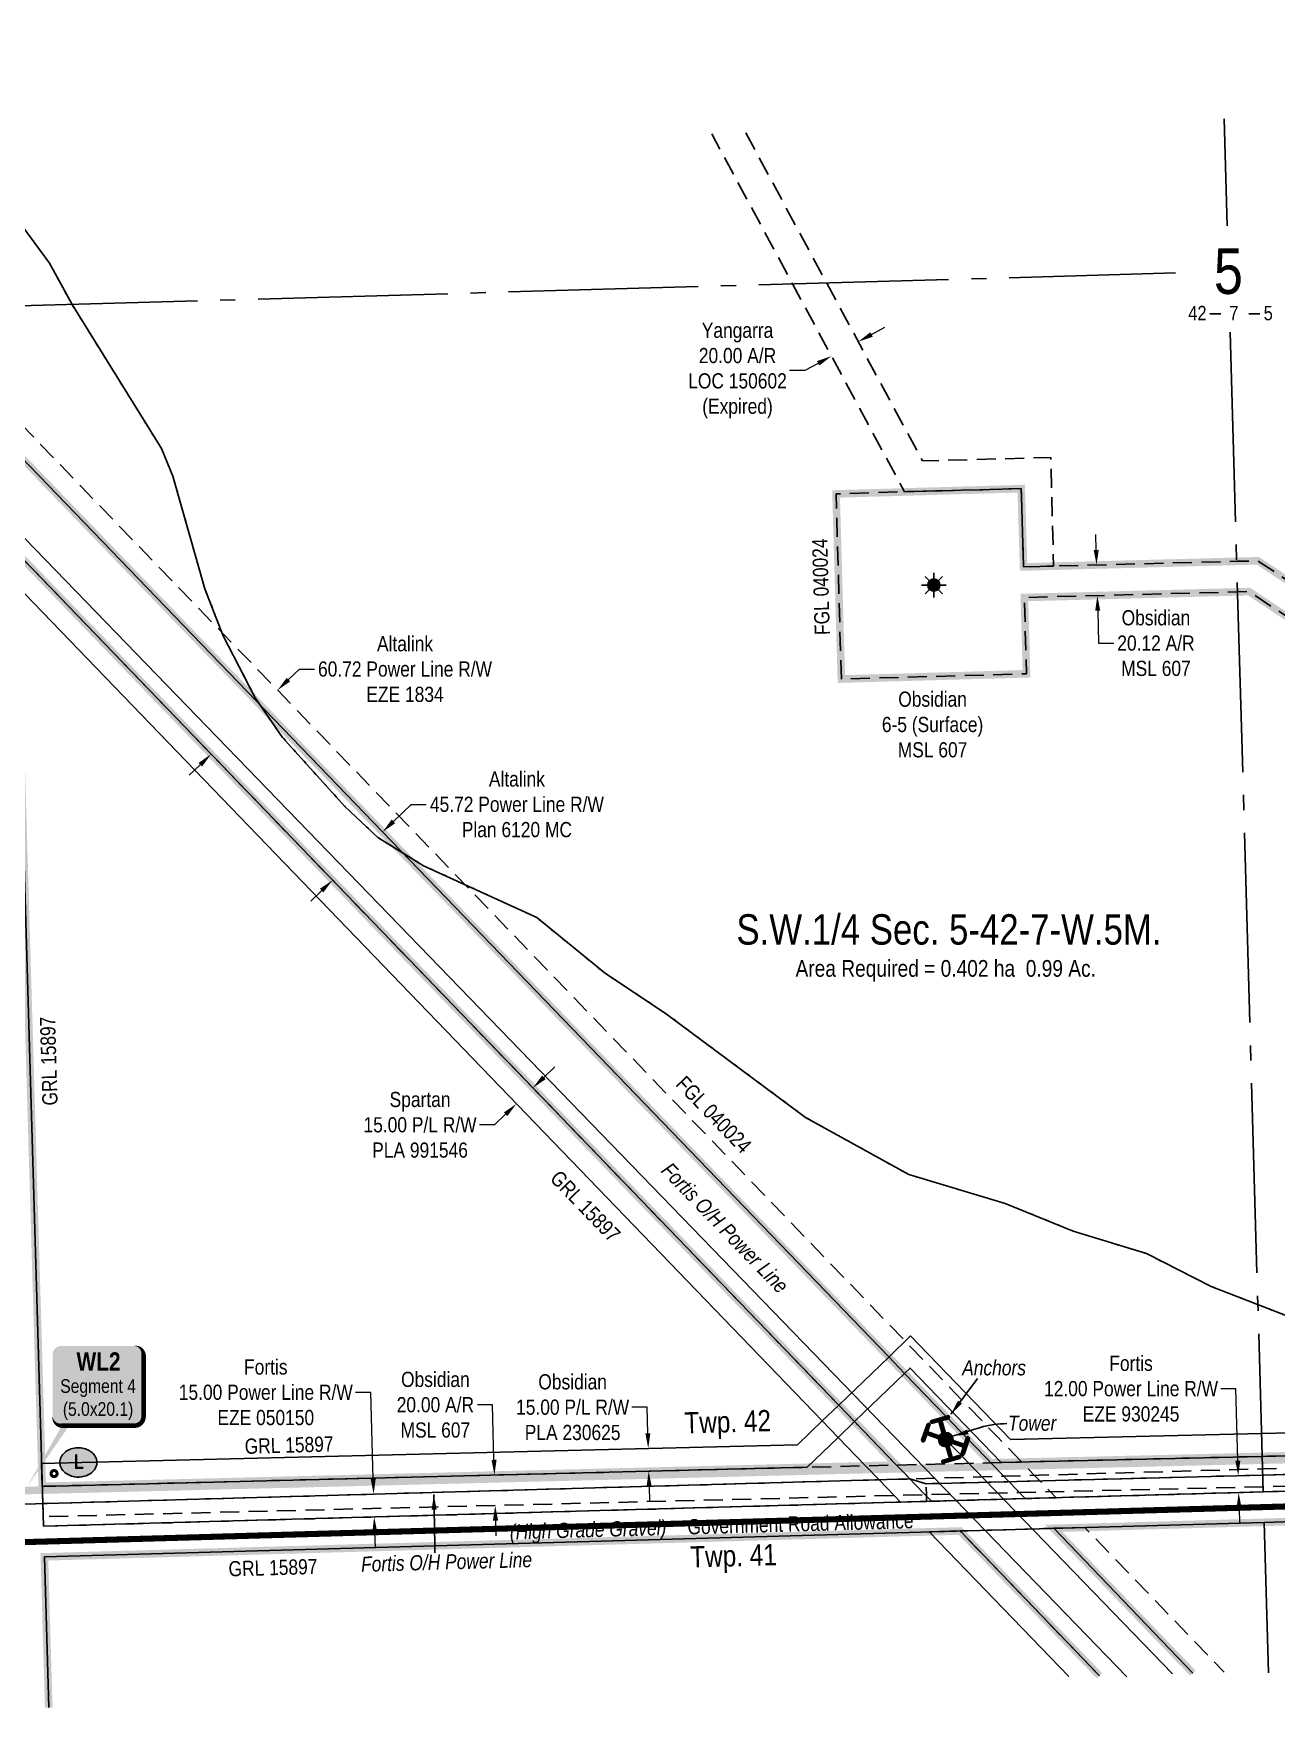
# Model space of a CAD drawing. Extents: x 632269 to 650517, y 5825252 to 5832959.
# Drawn here: x 636523 to 637342, y 5827496 to 5828601 of the extents above; entities that cross this region are included whole.
import ezdxf
from ezdxf.enums import TextEntityAlignment as Align

# ---------------------------------------------------------------- set-up
doc = ezdxf.new("R2010")
doc.units = 0
doc.header["$LTSCALE"] = 5
doc.header["$PDMODE"] = 35
doc.header["$PDSIZE"] = 10
for name, pattern in [('CENTERLINEX3', [5, 2.5, -1, 0.5, -1]), ('foc-ACCESSROAD', [3.75, 2.5, -1.25]), ('foc-FLOWLINE', [3.75, 2.5, -1.25]), ('foc-QUARTERLINE', [33, 25, -3, 2, -3]), ('foc-WHEELTRACKS', [2, 0.4, -1.6]), ('POWERLINE5', [7.8, 2.4, -0.6, 0.6, -0.6, 0.6, -0.6, 2.4])]:
    doc.linetypes.add(name, pattern=pattern)
doc.layers.get('Defpoints').update_dxf_attribs({"color": 9})
for name, color, linetype in [('10', 1, 'Continuous'), ('9', 3, 'Continuous'), ('AS-POWER', 104, 'foc-POWER'), ('AS-POWER-EXISTING', 72, 'POWERLINE5'), ('AS-POWER-EXISTING-ANC', 72, 'Continuous'), ('AS-POWER-T', 104, 'Continuous'), ('AS-ROADS', 254, 'Continuous'), ('C-AR', 13, 'foc-ACCESSROAD'), ('C-RW', 13, 'Continuous'), ('C-SYMBOL', 7, 'Continuous'), ('C-WS-S', 8, 'Continuous'), ('CG-NOTES', 7, 'Continuous'), ('D-TXT', 6, 'Continuous'), ('F-AR', 190, 'foc-ACCESSROAD'), ('F-EZE', 190, 'foc-FLOWLINE'), ('F-RW', 190, 'Continuous'), ('L-AREAREQUIRED', 7, 'Continuous'), ('L-ROAD-T', 7, 'Continuous'), ('L-SEC', 7, 'Continuous'), ('L-SECLBL', 7, 'Continuous'), ('L-SECQ', 8, 'foc-QUARTERLINE'), ('L-TITLEDB', 4, 'Continuous'), ('P-PROPOSED-WL1', 10, 'Continuous'), ('P-STATION', 7, 'Continuous'), ('T-WATER-P3', 160, 'foc-WHEELTRACKS')]:
    doc.layers.add(name, color=color, linetype=linetype)
doc.layers.add('AS-TRAPPER BOUNDARY', color=7, linetype='CENTERLINEX3', true_color=0xb85c00, transparency=0.6)
doc.layers.add('AS-TRAPPER-T', color=7, linetype='Continuous', true_color=0xc26100)
doc.layers.add('P-PROPOSED-WL4', color=7, linetype='Continuous', true_color=0x5b5bc8)
for name, color, linetype, lineweight in [('C-AR-T', 13, 'Continuous', 9), ('C-RW-T', 13, 'Continuous', 9), ('C-WS-T', 13, 'Continuous', 9), ('F-AR-T', 190, 'Continuous', 9), ('F-EZE-T', 190, 'Continuous', 9), ('F-RW-T', 190, 'Continuous', 9), ('T-TEXT', 48, 'Continuous', 18)]:
    doc.layers.add(name, color=color, linetype=linetype, lineweight=lineweight)
doc.styles.add('100L', font='ARIALN.TTF', dxfattribs={"height": 11})
doc.styles.add('175L', font='ARIALN.TTF', dxfattribs={"height": 20})
doc.styles.add('80', font='ARIALN.TTF', dxfattribs={"height": 10})
doc.styles.add('80CG', font='ARIALN.TTF', dxfattribs={"height": 10})
doc.styles.add('80L', font='ARIALN.TTF', dxfattribs={"height": 10})
doc.styles.add('80LS', font='ARIALNI.TTF', dxfattribs={"height": 10})
doc.styles.add('BOLD', font='ARIALNB.TTF')
doc.styles.add('foc-LtypeFont', font='ARIALN.TTF', dxfattribs={"height": 7.35})
doc.styles.add('SIMPLEX', font='ARIALN.TTF')
doc.linetypes.add('foc-POWER', pattern='A,6,-1,["P",foc-LtypeFont,S=0.2,R=0,X=-0.625,Y=-0.75],-1.24,4', length=12.24)
doc.linetypes.add('foc-POWER-NOLINE', pattern='A,0,-4,["P",foc-LtypeFont,S=0.2,R=0,X=-0.625,Y=-0.75],-8.24', length=12.24)
doc.linetypes.add('foc-TOPO-flowdirection-NOLINE', pattern='A,0,[">",foc-LtypeFont,S=0.3,R=0,X=0,Y=-0.945],-20,[">",foc-LtypeFont,S=0.3,R=0,X=0,Y=-0.945],0', length=20)
doc.dimstyles.new('Compass 5 000', dxfattribs={"dimscale": 5, "dimtxt": 9, "dimasz": 2, "dimexe": 0.2, "dimexo": 0.0625, "dimgap": 0.5, "dimtad": 0, "dimtih": 1, "dimtoh": 1, "dimzin": 0, "dimdsep": 46, "dimtxsty": '80CG', "dimcen": 0.1, "dimse1": 1, "dimse2": 1, "dimclrd": 256, "dimclrt": 256, "dimaunit": 1, "dimadec": 4, "dimazin": 0, "dimtfac": 0.06, "dimtofl": 0, "dimtmove": 0, "dimatfit": 1, "dimfxl": 0.2, "dimtolj": 1, "dimtzin": 0, "dimlwd": -1, "dimarcsym": 0})

# ---------------------------------------------------------------- blocks, each defined once
blk = doc.blocks.new('L-SECLBL')
at = {"layer": '9', "color": 7}
for p, q in [((-5.1, -27.8), (-12.3, -27.8)), ((20.7, -27.8), (13.5, -27.8))]:
    blk.add_line(p, q, dxfattribs=at)
at = {"layer": '10', "color": 2, "style": 'SIMPLEX'}
blk.add_attdef('SEC', text='', height=30, dxfattribs=at).set_placement((0, 0), align=Align.MIDDLE)
at = {"layer": '10', "color": 5, "style": '80L'}
blk.add_attdef('TWP', text='', height=9.5, dxfattribs=at).set_placement((-14.4, -27.4), align=Align.MIDDLE_RIGHT)
blk.add_attdef('RGE', text='', height=9.5, dxfattribs=at).set_placement((3.6, -27.4), align=Align.MIDDLE_CENTER)
blk.add_attdef('MER', text='', height=9.5, dxfattribs=at).set_placement((23.2, -27.4), align=Align.MIDDLE_LEFT)
blk = doc.blocks.new('*D407')
at = {"layer": 'Defpoints', "color": 0, "transparency": 16777216}
for p in [(636683.6, 5828168.3), (636708.4, 5828142.7), (636664.6, 5828100.5)]:
    blk.add_point(p, dxfattribs=at)
at = {"layer": 'F-EZE-T', "transparency": 16777216}
for p, q in [((636690.8, 5828175.3), (636698, 5828182.2)), ((636698, 5828182.2), (636708, 5828182.2)), ((636632.7, 5828119.2), (636625.5, 5828112.3))]:
    blk.add_line(p, q, dxfattribs=at)
for points in [[(636689.7, 5828176.5), (636692, 5828174.1), (636683.6, 5828168.3)], [(636631.6, 5828120.4), (636633.9, 5828118), (636639.9, 5828126.2)]]:
    blk.add_solid(points, dxfattribs=at)
at = {"layer": 'F-EZE-T', "transparency": 16777216, "insert": (636767.6, 5828182.2), "char_height": 10, "attachment_point": 5, "style": '80CG'}
blk.add_mtext('\\A1;Altalink\\P60.72 Power Line R/W\\PEZE 1834', dxfattribs=at)
blk = doc.blocks.new('*D433')
at = {"layer": 'Defpoints', "color": 0, "transparency": 16777216}
for p in [(636745.2, 5827638.7), (636746.9, 5827638.7), (636745.6, 5827623.7)]:
    blk.add_point(p, dxfattribs=at)
at = {"layer": 'F-EZE-T', "transparency": 16777216}
for p, q in [((636745, 5827705.8), (636735, 5827705.8)), ((636746.6, 5827648.7), (636745, 5827705.8)), ((636747.6, 5827613.7), (636747.9, 5827603.7))]:
    blk.add_line(p, q, dxfattribs=at)
for points in [[(636748.3, 5827648.8), (636745, 5827648.7), (636746.9, 5827638.7)], [(636749.3, 5827613.8), (636746, 5827613.7), (636747.3, 5827623.7)]]:
    blk.add_solid(points, dxfattribs=at)
at = {"layer": 'F-EZE-T', "transparency": 16777216, "insert": (636675.9, 5827705.8), "char_height": 10, "attachment_point": 5, "style": '80CG'}
blk.add_mtext('\\A1;Fortis\\P15.00 Power Line R/W\\PEZE 050150', dxfattribs=at)
blk = doc.blocks.new('*D468')
at = {"layer": 'Defpoints', "color": 0, "transparency": 16777216}
for p in [(637283.6, 5827650), (637316.4, 5827650.9), (637283.9, 5827638.9)]:
    blk.add_point(p, dxfattribs=at)
at = {"layer": 'F-EZE-T', "transparency": 16777216}
for p, q in [((637314.9, 5827708.2), (637304.9, 5827708.2)), ((637316.1, 5827660.9), (637314.9, 5827708.2)), ((637317, 5827629.7), (637317.2, 5827619.7))]:
    blk.add_line(p, q, dxfattribs=at)
for points in [[(637317.8, 5827660.9), (637314.5, 5827660.9), (637316.4, 5827650.9)], [(637318.6, 5827629.8), (637315.3, 5827629.7), (637316.7, 5827639.7)]]:
    blk.add_solid(points, dxfattribs=at)
at = {"layer": 'F-EZE-T', "transparency": 16777216, "insert": (637245.8, 5827708.2), "char_height": 10, "attachment_point": 5, "style": '80CG'}
blk.add_mtext('\\A1;Fortis\\P12.00 Power Line R/W\\PEZE 930245', dxfattribs=at)
blk = doc.blocks.new('*D484')
at = {"layer": 'Defpoints', "color": 0, "transparency": 16777216}
for p in [(637064.8, 5828400.3), (637047.2, 5828390.8), (637048.5, 5828388.4)]:
    blk.add_point(p, dxfattribs=at)
at = {"layer": 'F-AR-T', "transparency": 16777216}
for p, q in [((637074.9, 5828402.6), (637083.7, 5828407.4)), ((637030.9, 5828378.9), (637020.9, 5828378.9)), ((637039.7, 5828383.6), (637030.9, 5828378.9))]:
    blk.add_line(p, q, dxfattribs=at)
for points in [[(637074.1, 5828404.1), (637075.7, 5828401.1), (637066.1, 5828397.9)], [(637038.9, 5828385.1), (637040.5, 5828382.2), (637048.5, 5828388.4)]]:
    blk.add_solid(points, dxfattribs=at)
at = {"layer": 'F-AR-T', "transparency": 16777216, "insert": (636986.6, 5828378.9), "char_height": 10, "attachment_point": 5, "style": '80CG'}
blk.add_mtext('\\A1;Yangarra\\P20.00 A/R\\PLOC 150602\\P(Expired)', dxfattribs=at)
blk = doc.blocks.new('*D492')
at = {"layer": 'C-AR-T', "transparency": 16777216}
for p, q in [((636825.3, 5827697.6), (636815.3, 5827697.6)), ((636826.2, 5827661.3), (636825.3, 5827697.6)), ((636827.2, 5827621.3), (636827.5, 5827611.3))]:
    blk.add_line(p, q, dxfattribs=at)
for points in [[(636827.9, 5827661.4), (636824.6, 5827661.3), (636826.5, 5827651.3)], [(636828.9, 5827621.4), (636825.5, 5827621.3), (636827, 5827631.3)]]:
    blk.add_solid(points, dxfattribs=at)
at = {"layer": 'Defpoints', "color": 0, "transparency": 16777216}
for p in [(636816.9, 5827651.1), (636826.5, 5827651.3), (636817.4, 5827631.1)]:
    blk.add_point(p, dxfattribs=at)
at = {"layer": 'C-AR-T', "transparency": 16777216, "insert": (636787.6, 5827697.6), "char_height": 10, "attachment_point": 5, "style": '80CG'}
blk.add_mtext('\\A1;Obsidian\\P20.00 A/R\\PMSL 607', dxfattribs=at)
blk = doc.blocks.new('*D703')
at = {"layer": 'Defpoints', "color": 0, "transparency": 16777216}
for p in [(636855.5, 5827902.5), (636841, 5827895.9), (636844.7, 5827892.1)]:
    blk.add_point(p, dxfattribs=at)
at = {"layer": 'F-RW-T', "transparency": 16777216}
for p, q in [((636859, 5827913.3), (636866.2, 5827920.2)), ((636833.8, 5827889), (636826.6, 5827882)), ((636826.6, 5827882), (636816.6, 5827882))]:
    blk.add_line(p, q, dxfattribs=at)
for points in [[(636857.9, 5827914.5), (636860.2, 5827912.1), (636851.8, 5827906.3)], [(636832.7, 5827890.2), (636835, 5827887.8), (636841, 5827895.9)]]:
    blk.add_solid(points, dxfattribs=at)
at = {"layer": 'F-RW-T', "transparency": 16777216, "insert": (636777.5, 5827882), "char_height": 10, "attachment_point": 5, "style": '80CG'}
blk.add_mtext('\\A1;Spartan\\P15.00 P/L R/W\\PPLA 991546', dxfattribs=at)
blk = doc.blocks.new('GAS')
h = blk.add_hatch(color=255)
h.dxf.hatch_style = 1
edge = h.paths.add_edge_path()
edge.add_arc((0, 0), 0.9, 0, 360)
for p, q in [((-0.81, 0), (-1.62, 0)), ((-0.57, 0.57), (-1.14, 1.14)), ((0, 0.81), (0, 1.62)), ((0.57, 0.57), (1.14, 1.14)), ((1.62, 0), (0.81, 0)), ((-0.57, -0.57), (-1.14, -1.14)), ((0, -0.81), (0, -1.62)), ((1.14, -1.14), (0.57, -0.57))]:
    blk.add_line(p, q)
blk.add_circle((0, 0), 0.8)
blk = doc.blocks.new('label_road_hggr')
at = {"layer": 'L-ROAD-T', "style": '80L'}
blk.add_text('Government Road Allowance', height=10, dxfattribs=at).set_placement((0, 0), align=Align.MIDDLE_CENTER)
at = {"layer": 'T-TEXT', "style": '80LS'}
blk.add_text('(High Grade Gravel)', height=10, dxfattribs=at).set_placement((-140, 0), align=Align.MIDDLE_CENTER)
blk = doc.blocks.new('*D789')
at = {"layer": 'C-RW-T', "transparency": 16777216}
for p, q in [((636927.1, 5827696), (636917.1, 5827696)), ((636927.5, 5827678.9), (636927.1, 5827696)), ((636928.4, 5827643.9), (636928.6, 5827633.9))]:
    blk.add_line(p, q, dxfattribs=at)
for points in [[(636929.2, 5827678.9), (636925.9, 5827678.8), (636927.8, 5827668.9)], [(636930.1, 5827643.9), (636926.7, 5827643.8), (636928.1, 5827653.8)]]:
    blk.add_solid(points, dxfattribs=at)
at = {"layer": 'Defpoints', "color": 0, "transparency": 16777216}
for p in [(636927.8, 5827668.9), (636959.8, 5827669.7), (636960.2, 5827654.6)]:
    blk.add_point(p, dxfattribs=at)
at = {"layer": 'C-RW-T', "transparency": 16777216, "insert": (636878, 5827696), "char_height": 10, "attachment_point": 5, "style": '80CG'}
blk.add_mtext('\\A1;Obsidian\\P15.00 P/L R/W\\PPLA 230625', dxfattribs=at)
blk = doc.blocks.new('*D790')
at = {"layer": 'Defpoints', "color": 0, "transparency": 16777216}
for p in [(636752.1, 5828075.6), (636752.8, 5828074.9), (636719.2, 5828043.9)]:
    blk.add_point(p, dxfattribs=at)
at = {"layer": 'F-EZE-T', "transparency": 16777216}
for p, q in [((636760, 5828081.9), (636771.6, 5828093.1)), ((636771.6, 5828093.1), (636781.6, 5828093.1)), ((636712.7, 5828036.3), (636705.5, 5828029.3))]:
    blk.add_line(p, q, dxfattribs=at)
for points in [[(636758.8, 5828083.1), (636761.1, 5828080.7), (636752.8, 5828074.9)], [(636711.5, 5828037.5), (636713.8, 5828035.1), (636719.9, 5828043.2)]]:
    blk.add_solid(points, dxfattribs=at)
at = {"layer": 'F-EZE-T', "transparency": 16777216, "insert": (636841.3, 5828093.1), "char_height": 10, "attachment_point": 5, "style": '80CG'}
blk.add_mtext('\\A1;Altalink\\P45.72 Power Line R/W\\PPlan 6120 MC', dxfattribs=at)
blk = doc.blocks.new('*D791')
at = {"layer": 'C-AR-T', "transparency": 16777216}
for p, q in [((637222.8, 5828260.8), (637222.6, 5828270.8)), ((637223.9, 5828220.6), (637224.4, 5828199.3)), ((637224.4, 5828199.3), (637234.4, 5828199.3))]:
    blk.add_line(p, q, dxfattribs=at)
for points in [[(637224.5, 5828260.8), (637221.2, 5828260.7), (637223.1, 5828250.8)], [(637225.5, 5828220.7), (637222.2, 5828220.6), (637223.6, 5828230.6)]]:
    blk.add_solid(points, dxfattribs=at)
at = {"layer": 'Defpoints', "color": 0, "transparency": 16777216}
for p in [(637249.9, 5828251.5), (637223.6, 5828230.6), (637250.4, 5828231.4)]:
    blk.add_point(p, dxfattribs=at)
at = {"layer": 'C-AR-T', "transparency": 16777216, "insert": (637262.2, 5828199.3), "char_height": 10, "attachment_point": 5, "style": '80CG'}
blk.add_mtext('\\A1;Obsidian\\P20.12 A/R\\PMSL 607', dxfattribs=at)
blk = doc.blocks.new('*U409')
h = blk.add_hatch(color=255)
h.dxf.hatch_style = 1
edge = h.paths.add_edge_path()
edge.add_arc((1.06, 0.3), 0.2, -73.9283, 106.0717, ccw=False)
edge.add_line((1.11, 0.11), (-0.14, -0.25))
edge.add_line((-0.14, -0.25), (-1, -0.5))
edge.add_arc((-1.06, -0.3), 0.2, 106.0717, 286.0717, ccw=False)
edge.add_line((-1.11, -0.11), (1, 0.5))
h = blk.add_hatch(color=255)
h.dxf.hatch_style = 1
edge = h.paths.add_edge_path()
edge.add_arc((0.76, -2.65), 0.2, -163.9283, 16.0717, ccw=False)
edge.add_line((0.57, -2.7), (-0.14, -0.25))
edge.add_line((-0.14, -0.25), (0.25, -0.14))
edge.add_line((0.25, -0.14), (0.96, -2.59))
at = {"color": 255}
blk.add_lwpolyline([(1, 0.5, -1), (1.11, 0.11), (-0.14, -0.25), (-1, -0.5, -1), (-1.11, -0.11)], format="xyb", close=True, dxfattribs=at)
at = {"color": 72, "const_width": 0.1, "flags": 128}
for points in [[(1.06, 0.3), (-1.06, -0.3)], [(0.76, -2.65), (0, 0)]]:
    blk.add_lwpolyline(points, dxfattribs=at)
at = {"color": 255, "flags": 128}
blk.add_lwpolyline([(0.96, -2.59, -1), (0.57, -2.7), (-0.14, -0.25), (0.25, -0.14)], format="xyb", close=True, dxfattribs=at)
blk = doc.blocks.new('*U410')
h = blk.add_hatch(color=255)
h.dxf.hatch_style = 1
edge = h.paths.add_edge_path()
edge.add_arc((-2.57, 0.85), 0.2, 71.7055, 251.7055, ccw=False)
edge.add_line((-2.51, 1.04), (-0.13, 0.25))
edge.add_line((-0.13, 0.25), (-0.25, -0.13))
edge.add_line((-0.25, -0.13), (-2.64, 0.66))
h = blk.add_hatch(color=255)
h.dxf.hatch_style = 1
edge = h.paths.add_edge_path()
edge.add_arc((-0.35, -1.04), 0.2, 161.7055, 341.7055, ccw=False)
edge.add_line((-0.54, -0.98), (-0.13, 0.25))
edge.add_line((-0.13, 0.25), (0.16, 1.11))
edge.add_arc((0.35, 1.04), 0.2, -18.2945, 161.7055, ccw=False)
edge.add_line((0.54, 0.98), (-0.16, -1.11))
at = {"color": 255, "flags": 128}
blk.add_lwpolyline([(-2.64, 0.66, -1), (-2.51, 1.04), (-0.13, 0.25), (-0.25, -0.13)], format="xyb", close=True, dxfattribs=at)
at = {"color": 72, "const_width": 0.1, "flags": 128}
for points in [[(-2.57, 0.85), (0, 0)], [(-0.35, -1.04), (0.35, 1.04)]]:
    blk.add_lwpolyline(points, dxfattribs=at)
at = {"color": 255}
blk.add_lwpolyline([(-0.16, -1.11, -1), (-0.54, -0.98), (-0.13, 0.25), (0.16, 1.11, -1), (0.54, 0.98)], format="xyb", close=True, dxfattribs=at)
blk = doc.blocks.new('*U411')
h = blk.add_hatch(color=255)
h.dxf.hatch_style = 1
edge = h.paths.add_edge_path()
edge.add_arc((-0.72, 2.6), 0.2, 15.5391, 195.5391, ccw=False)
edge.add_line((-0.53, 2.66), (0.14, 0.25))
edge.add_line((0.14, 0.25), (-0.25, 0.14))
edge.add_line((-0.25, 0.14), (-0.92, 2.55))
h = blk.add_hatch(color=255)
h.dxf.hatch_style = 1
edge = h.paths.add_edge_path()
edge.add_arc((-1.06, -0.29), 0.2, 105.5391, 285.5391, ccw=False)
edge.add_line((-1.11, -0.1), (0.14, 0.25))
edge.add_line((0.14, 0.25), (1.01, 0.49))
edge.add_arc((1.06, 0.29), 0.2, -74.4609, 105.5391, ccw=False)
edge.add_line((1.11, 0.1), (-1.01, -0.49))
at = {"color": 255, "flags": 128}
blk.add_lwpolyline([(-0.92, 2.55, -1), (-0.53, 2.66), (0.14, 0.25), (-0.25, 0.14)], format="xyb", close=True, dxfattribs=at)
at = {"color": 72, "const_width": 0.1, "flags": 128}
for points in [[(-0.72, 2.6), (0, 0)], [(-1.06, -0.29), (1.06, 0.29)]]:
    blk.add_lwpolyline(points, dxfattribs=at)
at = {"color": 255}
blk.add_lwpolyline([(-1.01, -0.49, -1), (-1.11, -0.1), (0.14, 0.25), (1.01, 0.49, -1), (1.11, 0.1)], format="xyb", close=True, dxfattribs=at)
blk = doc.blocks.new('*U412')
h = blk.add_hatch(color=255)
h.dxf.hatch_style = 1
edge = h.paths.add_edge_path()
edge.add_arc((0.36, 1.04), 0.2, -19.167, 160.833, ccw=False)
edge.add_line((0.55, 0.97), (0.12, -0.25))
edge.add_line((0.12, -0.25), (-0.17, -1.1))
edge.add_arc((-0.36, -1.04), 0.2, 160.833, 340.833, ccw=False)
edge.add_line((-0.55, -0.97), (0.17, 1.1))
h = blk.add_hatch(color=255)
h.dxf.hatch_style = 1
edge = h.paths.add_edge_path()
edge.add_arc((2.63, -0.92), 0.2, -109.167, 70.833, ccw=False)
edge.add_line((2.57, -1.1), (0.12, -0.25))
edge.add_line((0.12, -0.25), (0.25, 0.12))
edge.add_line((0.25, 0.12), (2.7, -0.73))
at = {"color": 255}
blk.add_lwpolyline([(0.17, 1.1, -1), (0.55, 0.97), (0.12, -0.25), (-0.17, -1.1, -1), (-0.55, -0.97)], format="xyb", close=True, dxfattribs=at)
at = {"color": 72, "const_width": 0.1, "flags": 128}
for points in [[(0.36, 1.04), (-0.36, -1.04)], [(2.63, -0.92), (0, 0)]]:
    blk.add_lwpolyline(points, dxfattribs=at)
at = {"color": 255, "flags": 128}
blk.add_lwpolyline([(2.7, -0.73, -1), (2.57, -1.1), (0.12, -0.25), (0.25, 0.12)], format="xyb", close=True, dxfattribs=at)
blk = doc.blocks.new('POWERPOLE')
h = blk.add_hatch(color=255)
edge = h.paths.add_edge_path()
edge.add_arc((0, 0), 0.96, 0, 360)
at = {"linetype": 'Continuous'}
for p, q in [((0.68, -0.68), (-0.68, 0.68)), ((-0.68, -0.68), (0.68, 0.68))]:
    blk.add_line(p, q, dxfattribs=at)
blk.add_circle((0, 0), 0.96, dxfattribs=at)
blk = doc.blocks.new('*U851')
h = blk.add_hatch(color=254)
edge = h.paths.add_edge_path()
edge.add_line((-24, -34.1), (24, -34.1))
edge.add_arc((24, -28.1), 6, 270, 360)
edge.add_line((30, -28.1), (30, 12.5))
edge.add_arc((24, 12.5), 6, 0, 90)
edge.add_line((24, 18.5), (-24, 18.5))
edge.add_arc((-24, 12.5), 6, 90, 180)
edge.add_line((-30, 12.5), (-30, -28.1))
edge.add_arc((-24, -28.1), 6, 180, 270)
at = {"layer": 'P-PROPOSED-WL4', "flags": 128}
blk.add_lwpolyline([(-24, -34.1, 3, 3, 0), (24, -34.1, 3, 3, 0.414214), (30, -28.1, 3, 3, 0), (30, 12.5, 3, 0, 0.414214), (24, 18.5, 0, 0, 0), (-24, 18.5, 0, 0, 0.414214), (-30, 12.5, 0, 0, 0), (-30, -28.1, 0, 3, 0.414214)], format="xyseb", close=True, dxfattribs=at)
blk.add_lwpolyline([(-46.8, -74.3, 0, 7.5, 0), (0, 0, 0, 0, 0)], format="xyseb", dxfattribs=at)
at = {"layer": 'P-PROPOSED-WL4'}
for tag, p, height, style in [('TEMP_AREA_W1_001', (-9.2, 2.2), 12, 'BOLD'), ('ENTER_TEXT_001', (-30.7, -12.9), 9, '80')]:
    blk.add_attdef(tag, p, '', height=height, dxfattribs=dict(at, style=style))
blk = doc.blocks.new('AA')
at = {"const_width": 4}
blk.add_lwpolyline([(-1, 0, 1), (1, 0, 1)], format="xyb", close=True, dxfattribs=at)
blk.add_circle((0, 0), 2)
blk = doc.blocks.new('Route_Letters')
h = blk.add_hatch(color=255)
h.dxf.hatch_style = 1
edge = h.paths.add_edge_path()
edge.add_ellipse((-0.1, 0.5), major_axis=(-12, 0), ratio=0.789318, start_angle=0, end_angle=360)
at = {"color": 5}
blk.add_open_spline([(-12.3, 0.5), (-12.3, -0.3), (-12.2, -1), (-11.7, -2.8), (-11.1, -3.9), (-9.6, -5.8), (-8.5, -6.7), (-6.2, -8), (-4.9, -8.5), (-2.1, -9.2), (-0.7, -9.3), (2.2, -9.1), (3.6, -8.8), (6.3, -7.9), (7.5, -7.2), (9.5, -5.6), (10.4, -4.6), (11.6, -2.5), (12, -1.4), (12.2, 0.9), (12, 2.1), (11.2, 4.3), (10.5, 5.4), (8.8, 7.2), (7.7, 8), (5.3, 9.2), (3.9, 9.7), (1.1, 10.2), (-0.4, 10.2), (-3.2, 9.9), (-4.6, 9.6), (-7.2, 8.5), (-8.3, 7.7), (-10.2, 6), (-11, 5), (-12, 2.9), (-12.3, 1.7), (-12.3, 0.5), (-12.3, 0.5), (-12.3, 0.5)], degree=3, knots=[0, 0, 0, 0, 0.219529, 0.219529, 0.575727, 0.575727, 0.931924, 0.931924, 1.288121, 1.288121, 1.644318, 1.644318, 2.000515, 2.000515, 2.356712, 2.356712, 2.712909, 2.712909, 3.069107, 3.069107, 3.425304, 3.425304, 3.781501, 3.781501, 4.137698, 4.137698, 4.493895, 4.493895, 4.850092, 4.850092, 5.20629, 5.20629, 5.562487, 5.562487, 5.918684, 5.918684, 6.274881, 6.274881, 6.283185, 6.283185, 6.283185, 6.283185], dxfattribs=at)
at = {"color": 14, "style": 'BOLD'}
blk.add_attdef('A', text='', height=9.5, dxfattribs=at).set_placement((0.2, 1), align=Align.MIDDLE)

msp = doc.modelspace()

# ---------------------------------------------------------------- hatches: boundary and pattern name
at = {"layer": 'P-PROPOSED-WL1', "linetype": 'Continuous'}
h = msp.add_hatch(color=256, dxfattribs=at)
h.dxf.hatch_style = 1
h.paths.add_polyline_path([(638135.281, 5827682.756), (638135.415, 5827677.759), (638005.768, 5827674.6), (637985.784, 5827674.098), (637970.767, 5827673.714), (637953.97, 5827673.365), (637934.072, 5827672.883), (637929.048, 5827672.587), (637918.746, 5827672.519), (637332.301, 5827658.625), (637173.985, 5827654.873), (637160.283, 5827654.548), (637091.442, 5827652.918), (637071.088, 5827652.41), (637032.516, 5827651.448), (636528.844, 5827638.898), (636528.697, 5827643.895), (637032.391, 5827656.445), (637070.963, 5827657.407), (637091.32, 5827657.915), (637160.165, 5827659.545), (637173.866, 5827659.87), (637332.183, 5827663.622), (637918.671, 5827677.517), (637928.884, 5827677.584), (637933.864, 5827677.878), (637953.858, 5827678.362), (637970.651, 5827678.711), (637985.656, 5827679.095), (638005.642, 5827679.596)])
at = {"layer": 'P-PROPOSED-WL4', "linetype": 'Continuous'}
h = msp.add_hatch(color=256, dxfattribs=at)
h.dxf.hatch_style = 1
h.paths.add_polyline_path([(636528.844, 5827638.898), (636508.733, 5827638.397), (636508.586, 5827643.393), (636528.697, 5827643.895)])

# ---------------------------------------------------------------- linework, layer by layer
at = {"layer": 'AS-POWER', "flags": 128}
for points in [[(634013.408, 5830863.795), (634105.161, 5830768.313), (634169.13, 5830702.121), (634238.94, 5830629.491), (634444.512, 5830409.763), (634546.541, 5830304.103), (637242.954, 5827518.348)], [(637123.77, 5827674.67), (637273.018, 5827520.477)]]:
    msp.add_lwpolyline(points, dxfattribs=at)
at = {"layer": 'AS-POWER', "linetype": 'foc-POWER-NOLINE', "flags": 128}
msp.add_lwpolyline([(635535.923, 5827630.402), (635704.982, 5827635.038), (635966.168, 5827642.209), (635976.113, 5827616.465), (636508.922, 5827631.959), (637100.122, 5827648.786), (637110.778, 5827645.569), (637332.533, 5827651.321), (637958.072, 5827667.549)], dxfattribs=at)
at = {"layer": 'AS-ROADS', "const_width": 3.999, "flags": 128}
msp.add_lwpolyline([(635537.381, 5827579.634), (636509.669, 5827606.936), (637333.137, 5827630.215), (638136.052, 5827653.164), (638957.527, 5827676.373), (639759.254, 5827699.855), (640582.479, 5827723.611), (641385.056, 5827747.216), (642207.846, 5827771.77), (643107.445, 5827797.547)], dxfattribs=at)
at = {"layer": 'AS-TRAPPER BOUNDARY', "const_width": 4.998, "flags": 128}
for points in [[(638111.49, 5828568.012), (638114.361, 5828467.022), (638115.808, 5828412.76), (638111.855, 5828412.654), (638110.743, 5828453.673), (637988.689, 5828450.365), (637991.995, 5828328.31), (638114.051, 5828331.617), (638112.397, 5828392.645), (638116.342, 5828392.752), (638135.282, 5827682.756), (637953.858, 5827678.362), (637949.105, 5827844.42), (637329.286, 5828253.573), (637175.021, 5828249.5), (637173.468, 5828301.079), (637051.521, 5828297.611), (637054.989, 5828175.663), (637176.937, 5828179.131), (637175.552, 5828229.374), (637323.483, 5828233.28), (637674.253, 5828001.714), (637929.279, 5827833.384), (637933.864, 5827677.878), (637153.362, 5827659.384), (636508.607, 5828328.223), (636505.882, 5828421.294), (636482.275, 5829225.521), (636562.128, 5829227.701)], [(637286.557, 5827520.857), (637194.841, 5827616.245), (638136.423, 5827643.113), (638139.487, 5827543.895)], [(637225.011, 5827519.128), (637133.221, 5827614.49), (636530.06, 5827597.452), (636532.928, 5827498.115)]]:
    msp.add_lwpolyline(points, dxfattribs=at)
at = {"layer": 'C-AR', "flags": 128}
msp.add_lwpolyline([(637173.468, 5828301.079), (637175.021, 5828249.5), (637194.806, 5828250.064), (637315.391, 5828253.21), (637329.286, 5828253.573), (637642.009, 5828047.139), (637685.336, 5828018.538), (637693.678, 5828013.031), (637733.891, 5827986.487), (637949.105, 5827844.42), (637951.381, 5827764.89), (637951.667, 5827754.883), (637953.858, 5827678.362), (637970.651, 5827678.711), (637985.656, 5827679.095), (638005.642, 5827679.596), (638135.282, 5827682.756), (638135.402, 5827678.254), (638135.802, 5827663.221), (638006.531, 5827659.526), (637986.522, 5827659.505), (637971.517, 5827659.075), (637958.303, 5827658.698), (637954.426, 5827658.371), (637939.471, 5827658.158), (637934.434, 5827657.814), (637929.478, 5827657.873), (637919.242, 5827657.579), (637332.752, 5827643.638), (637172.232, 5827639.836), (637110.981, 5827638.386), (637110.167, 5827638.364), (637089.809, 5827637.858), (636529.278, 5827623.889), (636529.024, 5827632.532), (636528.691, 5827643.894), (637070.963, 5827657.407), (637091.321, 5827657.915), (637153.388, 5827659.385), (637332.183, 5827663.622), (637918.671, 5827677.517), (637928.884, 5827677.584), (637933.864, 5827677.878), (637931.611, 5827754.308), (637931.316, 5827764.311), (637929.279, 5827833.384), (637674.253, 5828001.714), (637323.483, 5828233.28), (637315.964, 5828233.082), (637175.552, 5828229.374), (637176.937, 5828179.131), (637054.989, 5828175.663), (637051.521, 5828297.611), (637096.6, 5828299.064), (637173.468, 5828301.079)], close=True, dxfattribs=at)
at = {"layer": 'C-RW'}
msp.add_lwpolyline([(637903.666, 5827677.161), (637332.183, 5827663.622), (637160.165, 5827659.545), (637100.224, 5827721.793), (637096.589, 5827718.291), (637063.677, 5827686.585), (637052.867, 5827676.172), (637032.391, 5827656.445), (636528.691, 5827643.894), (636528.251, 5827658.898), (637026.203, 5827671.307), (637042.459, 5827686.967), (637053.269, 5827697.38), (637086.181, 5827729.086), (637100.622, 5827742.998), (637100.622, 5827742.998), (637166.383, 5827674.708), (637331.756, 5827678.626), (637903.237, 5827692.166)], dxfattribs=at)
at = {"layer": 'F-AR', "flags": 128}
msp.add_lwpolyline([(636991.98, 5828535.464), (637045.228, 5828436.6), (637108.37, 5828319.373), (637192.931, 5828321.589), (637194.806, 5828250.064), (637175.021, 5828249.5), (637173.468, 5828301.079), (637096.6, 5828299.064), (637022.861, 5828435.964), (636969.621, 5828534.813)], dxfattribs=at)
at = {"layer": 'F-EZE', "flags": 128}
for points in [[(637176.095, 5827635.823), (637114.293, 5827634.074), (637111.008, 5827637.491), (637110.167, 5827638.365), (637103.436, 5827645.349), (637100.122, 5827648.786), (637095.515, 5827653.564), (637091.321, 5827657.914), (637063.677, 5827686.585), (637053.269, 5827697.38), (636510.6, 5828260.301), (636508.607, 5828328.222), (636507.95, 5828350.61), (636554.343, 5828302.469), (637097.024, 5827739.532), (637158.035, 5827676.256), (637173.866, 5827659.87), (637176.988, 5827656.638), (637182.293, 5827651.127), (637185.789, 5827647.494), (637192.694, 5827640.32), (637196.459, 5827636.4), (637176.095, 5827635.823)], [(638135.402, 5827678.254), (638135.802, 5827663.221), (638006.531, 5827659.526), (637986.547, 5827658.939), (637971.542, 5827658.509), (637958.319, 5827658.131), (637953.68, 5827657.998), (637939.487, 5827657.591), (637934.436, 5827657.74), (637929.495, 5827657.306), (637919.258, 5827657.012), (637332.848, 5827640.265), (637176.095, 5827635.824), (637114.293, 5827634.074), (637111.106, 5827633.983), (637098.601, 5827633.629), (637093.999, 5827633.499), (636529.464, 5827617.554), (636529.278, 5827623.889), (636529.024, 5827632.532), (637079.83, 5827648.209), (637100.122, 5827648.786), (637161.907, 5827650.547), (637332.033, 5827655.387), (637332.417, 5827655.399), (637918.826, 5827672.088), (637929.033, 5827672.38), (637939.055, 5827672.665), (637970.874, 5827673.571), (637985.88, 5827673.998), (638005.864, 5827674.567), (638135.402, 5827678.254)], [(637114.293, 5827634.074), (637111.106, 5827633.983), (637111.007, 5827637.49), (637110.981, 5827638.386), (637110.778, 5827645.569), (637165.368, 5827646.962), (637332.533, 5827651.321), (637903.981, 5827666.143), (637918.986, 5827666.533), (637929.204, 5827666.799), (637939.216, 5827667.059), (637958.072, 5827667.549), (637958.303, 5827658.698), (637958.319, 5827658.131), (637953.68, 5827657.998), (637939.487, 5827657.591), (637929.495, 5827657.306), (637919.258, 5827657.012), (637904.255, 5827656.583), (637332.848, 5827640.265), (637176.095, 5827635.823), (637114.293, 5827634.074)]]:
    msp.add_lwpolyline(points, close=True, dxfattribs=at)
msp.add_lwpolyline([(637225.011, 5827519.128), (637133.221, 5827614.49), (637194.981, 5827616.239), (637215.313, 5827616.815), (637307.121, 5827521.435)], dxfattribs=at)
at = {"layer": 'F-RW'}
msp.add_lwpolyline([(637098.601, 5827633.629), (637093.999, 5827633.499), (637089.809, 5827637.858), (637079.829, 5827648.208), (637070.961, 5827657.406), (637052.867, 5827676.171), (637042.459, 5827686.967), (636511.255, 5828237.995), (636510.601, 5828260.301), (637053.269, 5827697.38), (637063.677, 5827686.585), (637091.321, 5827657.914), (637095.516, 5827653.565), (637100.122, 5827648.786), (637103.436, 5827645.349), (637110.167, 5827638.365), (637111.007, 5827637.49), (637114.293, 5827634.074), (637111.106, 5827633.983), (637098.601, 5827633.629)], close=True, dxfattribs=at)
msp.add_lwpolyline([(637204.726, 5827518.558), (637112.941, 5827613.916), (637133.221, 5827614.49), (637225.011, 5827519.128)], dxfattribs=at)
at = {"layer": 'L-SEC'}
for p, q in [((636505.882, 5828421.294), (636529.47, 5827617.56)), ((637332.846, 5827640.271), (638135.765, 5827663.22)), ((636529.47, 5827617.56), (637332.852, 5827640.271)), ((637333.421, 5827620.162), (638136.339, 5827643.111)), ((636530.06, 5827597.452), (637333.421, 5827620.162)), ((636530.06, 5827597.464), (636532.928, 5827498.115))]:
    msp.add_line(p, q, dxfattribs=at)
at = {"layer": 'L-SECQ'}
for p, q in [((637307.09, 5828544.625), (637309.097, 5828474.123)), ((636505.876, 5828421.275), (637275.193, 5828443.155)), ((637311.09, 5828404.175), (637332.846, 5827640.271)), ((637333.421, 5827620.162), (637336.389, 5827521.011))]:
    msp.add_line(p, q, dxfattribs=at)
at = {"layer": 'L-TITLEDB', "flags": 128}
msp.add_lwpolyline([(637286.557, 5827520.857), (637194.841, 5827616.245)], dxfattribs=at)
at = {"layer": 'T-WATER-P3', "flags": 128}
msp.add_lwpolyline([(637769.67, 5827533.357), (637764.468, 5827537.843), (637727.902, 5827564.082), (637662.334, 5827602.077), (637619.511, 5827621.371), (637539.775, 5827652.327), (637520.306, 5827668.351), (637513.631, 5827670.034), (637489.773, 5827689.117), (637462.789, 5827703.689), (637418.659, 5827723.038), (637413.942, 5827725.526), (637376.743, 5827745.149), (637298.577, 5827775.585), (637255.879, 5827797.168), (637207.708, 5827812.066), (637162.926, 5827830.24), (637099.377, 5827849.213), (637031.454, 5827886.938), (636938.984, 5827955.641), (636899.608, 5827981.615), (636854.313, 5828018.551), (636779.863, 5828052.726), (636749.663, 5828071.338), (636728.023, 5828091.737), (636686.955, 5828137.189), (636668.895, 5828163.288), (636647.651, 5828204.675), (636635.79, 5828235.173), (636614.712, 5828309.322), (636607.203, 5828327.541), (636548.268, 5828422.298), (636533.408, 5828449.715), (636498.086, 5828497.472), (636478.441, 5828529.123), (636468.397, 5828542.431), (636456.988, 5828552.861), (636418.267, 5828578.638), (636379.99, 5828608.537), (636348.174, 5828642.57), (636295.61, 5828696.474), (636274.03, 5828715.831), (636256.365, 5828739.144), (636249.735, 5828753.363), (636232.19, 5828775.97), (636195.103, 5828862.01), (636187.885, 5828875.288), (636179.379, 5828886.795), (636140.18, 5828908.28), (636117.471, 5828926.103), (636092.533, 5828941.45), (636075.715, 5828957.878), (636034.925, 5829021.783), (636004.349, 5829053.531), (635982.522, 5829071.533), (635958.759, 5829087.708), (635939.982, 5829109.367), (635893.801, 5829226.687), (635856.094, 5829307.607)], dxfattribs=at)
at = {"layer": 'T-WATER-P3', "linetype": 'foc-TOPO-flowdirection-NOLINE', "flags": 128}
msp.add_lwpolyline([(637769.67, 5827533.357), (637764.468, 5827537.843), (637727.902, 5827564.082), (637662.334, 5827602.077), (637619.511, 5827621.371), (637539.775, 5827652.327), (637520.306, 5827668.351), (637513.631, 5827670.034), (637489.773, 5827689.117), (637462.789, 5827703.689), (637418.659, 5827723.038), (637413.942, 5827725.526), (637376.743, 5827745.149), (637298.577, 5827775.585), (637255.879, 5827797.168), (637207.708, 5827812.066), (637162.926, 5827830.24), (637099.377, 5827849.213), (637031.454, 5827886.938), (636938.984, 5827955.641), (636899.608, 5827981.615), (636854.313, 5828018.551), (636779.863, 5828052.726), (636749.663, 5828071.338), (636728.023, 5828091.737), (636686.955, 5828137.189), (636668.895, 5828163.288), (636647.651, 5828204.675), (636635.79, 5828235.173), (636614.712, 5828309.322), (636607.203, 5828327.541), (636548.268, 5828422.298), (636533.408, 5828449.715), (636498.086, 5828497.472), (636478.441, 5828529.123), (636468.397, 5828542.431), (636456.988, 5828552.861), (636418.267, 5828578.638), (636379.99, 5828608.537), (636348.174, 5828642.57), (636295.61, 5828696.474), (636274.03, 5828715.831), (636256.365, 5828739.144), (636249.735, 5828753.363), (636232.19, 5828775.97), (636195.103, 5828862.01), (636187.885, 5828875.288), (636179.379, 5828886.795), (636140.18, 5828908.28), (636117.471, 5828926.103), (636092.533, 5828941.45), (636075.715, 5828957.878), (636034.925, 5829021.783), (636004.349, 5829053.531), (635982.522, 5829071.533), (635958.759, 5829087.708), (635939.982, 5829109.367), (635893.801, 5829226.687), (635856.094, 5829307.607)], dxfattribs=at)

# ---------------------------------------------------------------- block references
at = {"layer": 'AS-POWER-EXISTING', "xscale": 4.998375, "yscale": 4.998375, "zscale": 4.998375}
msp.add_blockref('POWERPOLE', (637123.77, 5827674.67), dxfattribs=at)
at = {"layer": 'AS-POWER-EXISTING-ANC', "linetype": 'Continuous', "xscale": 4.998362549999962, "yscale": 4.998362549999962, "zscale": 4.998362549999962}
for name, p in [('*U409', (637119.957, 5827687.905)), ('*U412', (637110.608, 5827679.245)), ('*U410', (637136.628, 5827670.419)), ('*U411', (637127.387, 5827661.662))]:
    msp.add_blockref(name, p, dxfattribs=at)
at = {"layer": 'C-WS-S', "xscale": 4.998345000000032, "yscale": 4.998345000000032, "zscale": 4.998345000000032, "rotation": 0.08236396073204832}
msp.add_blockref('GAS', (637115.868, 5828237.577), dxfattribs=at)
at = {"layer": 'CG-NOTES'}
ref = msp.add_blockref('*U851', (636565.415, 5827717.939), dxfattribs=dict(at, xscale=0.9993741078217456, yscale=0.9993741078217456, zscale=0.9993741078217456))
ref.add_attrib('TEMP_AREA_W1_001', 'WL2', (636551.238, 5827720.182), dxfattribs={"layer": 'P-PROPOSED-WL4', "height": 11.9925, "style": 'BOLD'})
ref.add_attrib('ENTER_TEXT_001', 'Segment 4', (636540.518, 5827705.471), dxfattribs={"layer": 'P-PROPOSED-WL4', "height": 8.9944, "style": '80'})
ref.add_attrib('ENTER_TEXT_002', '(5.0x20.1)', (636542.217, 5827690.327), dxfattribs={"layer": 'P-PROPOSED-WL4', "height": 8.9944, "style": '80'})
at = {"layer": 'CG-NOTES', "color": 6, "xscale": 0.999675, "yscale": 0.999675, "zscale": 0.999675, "rotation": 1.603781173468424}
msp.add_blockref('label_road_hggr', (637028.066, 5827619.261), dxfattribs=at)
at = {"layer": 'L-SECLBL'}
msp.add_blockref('L-SECLBL', (637309.951, 5828444.144), dxfattribs=at).add_auto_attribs({'SEC': '5', 'TWP': '42', 'RGE': '7', 'MER': '5'})
at = {"layer": 'P-STATION'}
ref = msp.add_blockref('Route_Letters', (636552.549, 5827659.17), dxfattribs=dict(at, xscale=0.9993181160249874, yscale=0.9993181160249874, zscale=0.9993181160249874))
ref.add_attrib('A', 'L', dxfattribs={"layer": '0', "color": 170, "height": 9.494, "style": 'BOLD'}).set_placement((636552.774, 5827660.144), align=Align.MIDDLE)
at = {"layer": 'P-STATION', "xscale": 0.9993181160249874, "yscale": 0.9993181160249874, "zscale": 0.9993181160249874}
msp.add_blockref('AA', (636536.44, 5827652.287), dxfattribs=at)

# ---------------------------------------------------------------- texts
at = {"layer": 'AS-POWER-EXISTING-ANC', "linetype": 'Continuous', "insert": (637155.589, 5827727.005), "char_height": 9.9967, "width": 32.90629, "attachment_point": 2, "style": '80LS'}
msp.add_mtext('Anchors', dxfattribs=at)
at = {"layer": 'AS-TRAPPER-T', "char_height": 9.99669, "attachment_point": 5, "style": '80CG'}
for s, insert, width, rotation in [('\\A1;FGL 040024', (637041.627, 5828236.469), 63.21004, 91.629096), ('\\A1;GRL 15897', (636533.011, 5827924.02), 58.10941, 91.681184), ('\\A1;FGL 040024', (636970.933, 5827888.724), 63.21004, 313.952886), ('\\A1;GRL 15897', (636886.331, 5827828.366), 58.10941, 313.949352), ('\\A1;GRL 15897', (636691.241, 5827671.002), 58.10941, 1.608928), ('\\A1;GRL 15897', (636680.621, 5827590.275), 58.10941, 1.608928)]:
    msp.add_mtext(s, dxfattribs=dict(at, insert=insert, width=width, rotation=rotation))
at = {"layer": 'C-SYMBOL', "color": 3, "style": '175L'}
msp.add_text('S.W.1/4 Sec. 5-42-7-W.5M.', height=19.9935, dxfattribs=at).set_placement((637125.901, 5827994.742), align=Align.BOTTOM_CENTER)
at = {"layer": 'D-TXT', "color": 3, "insert": (636955.255, 5827604.361), "char_height": 14, "attachment_point": 1, "rotation": 1.613644, "style": '80L'}
msp.add_mtext_dynamic_manual_height_columns('Twp. 41', width=54.22049, gutter_width=47.5, heights=[0], dxfattribs=at)
at = {"layer": 'T-TEXT', "insert": (637180.667, 5827690.477), "char_height": 9.9967, "width": 32.90629, "attachment_point": 2, "style": '80LS'}
msp.add_mtext('Tower', dxfattribs=at)

# ---------------------------------------------------------------- dimensions: what is measured, and where the dimension line sits
at = {"layer": 'C-AR-T', "color": 2}
dim = msp.add_linear_dim(base=(637223.619, 5828230.644), p1=(637249.915, 5828251.502), p2=(637250.447, 5828231.352), angle=271.512432, text='Obsidian\\P20.12 A/R\\PMSL 607', dimstyle='Compass 5 000', dxfattribs=at)
dim.commit()
dim.dimension.update_dxf_attribs({"geometry": '*D791', "text_midpoint": (637262.18, 5828199.341), "dimtype": 161})
at = {"layer": 'C-AR-T'}
dim = msp.add_linear_dim(base=(636826.467, 5827651.314), p1=(636817.385, 5827631.069), p2=(636816.886, 5827651.075), angle=91.4273, text='Obsidian\\P20.00 A/R\\PMSL 607', dimstyle='Compass 5 000', dxfattribs=at)
dim.commit()
dim.dimension.update_dxf_attribs({"geometry": '*D492', "text_midpoint": (636787.579, 5827697.577), "dimtype": 161})
at = {"layer": 'F-AR-T'}
dim = msp.add_aligned_dim(p1=(637064.806, 5828400.252), p2=(637047.203, 5828390.771), distance=2.706, text='Yangarra\\P20.00 A/R\\PLOC 150602\\P(Expired)', dimstyle='Compass 5 000', dxfattribs=at)
dim.commit()
dim.dimension.update_dxf_attribs({"geometry": '*D484', "text_midpoint": (636986.608, 5828378.904)})
at = {"layer": 'F-EZE-T'}
for base, p1, p2, angle, text, picture, middle in [((636683.648, 5828168.337), (636664.614, 5828100.54), (636708.355, 5828142.708), 43.950485, 'Altalink\\P60.72 Power Line R/W\\PEZE 1834', '*D407', (636767.593, 5828182.218)), ((636746.911, 5827638.733), (636745.634, 5827623.671), (636745.206, 5827638.685), 91.630378, 'Fortis\\P15.00 Power Line R/W\\PEZE 050150', '*D433', (636675.865, 5827705.806))]:
    dim = msp.add_linear_dim(base=base, p1=p1, p2=p2, angle=angle, text=text, dimstyle='Compass 5 000', dxfattribs=at)
    dim.commit()
    dim.dimension.update_dxf_attribs({"geometry": picture, "text_midpoint": middle, "dimtype": 161})
at = {"layer": 'F-EZE-T', "color": 2}
dim = msp.add_linear_dim(base=(636752.775, 5828074.942), p1=(636719.192, 5828043.925), p2=(636752.097, 5828075.646), angle=43.950578, text='Altalink\\P45.72 Power Line R/W\\PPlan 6120 MC', dimstyle='Compass 5 000', dxfattribs=at)
dim.commit()
dim.dimension.update_dxf_attribs({"geometry": '*D790', "text_midpoint": (636841.303, 5828093.105), "dimtype": 161})
at = {"layer": 'F-EZE-T', "color": 3}
dim = msp.add_linear_dim(base=(637316.403, 5827650.9), p1=(637283.872, 5827638.877), p2=(637283.581, 5827650.045), angle=91.493738, text='Fortis\\P12.00 Power Line R/W\\PEZE 930245', dimstyle='Compass 5 000', dxfattribs=at)
dim.commit()
dim.dimension.update_dxf_attribs({"geometry": '*D468', "text_midpoint": (637245.772, 5827708.191), "dimtype": 161})
at = {"layer": 'F-RW-T'}
dim = msp.add_aligned_dim(p1=(636855.524, 5827902.505), p2=(636844.718, 5827892.087), distance=-5.321, text='Spartan\\P15.00 P/L R/W\\PPLA 991546', dimstyle='Compass 5 000', dxfattribs=at)
dim.commit()
dim.dimension.update_dxf_attribs({"geometry": '*D703', "text_midpoint": (636777.544, 5827882.037)})

# ---------------------------------------------------------------- leaders
at = {"layer": 'AS-POWER-EXISTING-ANC', "linetype": 'Continuous', "path_type": 1}
msp.add_leader([(637127.142, 5827691.38), (637144.716, 5827714.838)], dimstyle='Compass 5 000', override={"dimgap": 0.5, "dimtad": 0}, dxfattribs=at)
at = {"layer": 'T-TEXT', "path_type": 1}
msp.add_leader([(637128.702, 5827677.071), (637155.41, 5827684.548), (637164.069, 5827685.301)], dimstyle='Compass 5 000', override={"dimgap": 0.5, "dimtad": 0}, dxfattribs=at)

# ---------------------------------------------------------------- next in the draw order: texts
at = {"layer": 'AS-POWER-T', "insert": (636794.949, 5827594.059), "char_height": 9.99669, "width": 112.25246, "attachment_point": 5, "rotation": 1.607368, "style": '80CG', "bg_fill": 3, "box_fill_scale": 1.15, "bg_fill_color": 256, "bg_fill_true_color": 256, "bg_fill_transparency": 0}
msp.add_mtext('\\A1;{\\fArial Narrow|b0|i1|c0|p34;Fortis O/H Power Line}', dxfattribs=at)
at = {"layer": 'D-TXT', "color": 3, "insert": (636951.409, 5827692.664), "char_height": 14, "attachment_point": 1, "rotation": 1.613644, "style": '80L', "bg_fill": 3, "box_fill_scale": 1, "bg_fill_color": 256, "bg_fill_transparency": 0}
msp.add_mtext_dynamic_manual_height_columns('Twp. 42', width=56.34055, gutter_width=47.5, heights=[0], dxfattribs=at)

# ---------------------------------------------------------------- next in the draw order: linework, layer by layer
at = {"layer": 'AS-TRAPPER BOUNDARY', "const_width": 4.998, "flags": 128}
msp.add_lwpolyline([(636510.6, 5828260.301), (637091.32, 5827657.915), (636528.691, 5827643.894)], close=True, dxfattribs=at)
at = {"layer": 'L-TITLEDB', "flags": 128}
msp.add_lwpolyline([(637176.003, 5827635.837), (637143.954, 5827669.169), (637143.095, 5827670.061), (637136.345, 5827677.065), (637133.024, 5827680.51), (637128.42, 5827685.285), (637124.223, 5827689.638), (637096.58, 5827718.309), (637086.171, 5827729.104), (636508.607, 5828328.223)], dxfattribs=at)

# ---------------------------------------------------------------- next in the draw order: dimensions: what is measured, and where the dimension line sits
at = {"layer": 'C-RW-T', "color": 2}
dim = msp.add_linear_dim(base=(636927.775, 5827668.854), p1=(636960.194, 5827654.647), p2=(636959.82, 5827669.653), angle=91.427547, text='Obsidian\\P15.00 P/L R/W\\PPLA 230625', dimstyle='Compass 5 000', dxfattribs=at)
dim.commit()
dim.dimension.update_dxf_attribs({"geometry": '*D789', "text_midpoint": (636878.017, 5827695.966), "dimtype": 161})

# ---------------------------------------------------------------- next in the draw order: leaders
at = {"layer": 'AS-POWER-T', "path_type": 1}
msp.add_leader([(636786.583, 5827638.487), (636787.328, 5827600.136)], dimstyle='Compass 5 000', override={"dimgap": 0.5, "dimtad": 0}, dxfattribs=at)

# ---------------------------------------------------------------- next in the draw order: texts
at = {"layer": 'AS-POWER-T', "insert": (636978.35, 5827814.149), "char_height": 9.99669, "width": 112.25246, "attachment_point": 5, "rotation": 313.990149, "style": '80CG', "bg_fill": 3, "box_fill_scale": 1.15, "bg_fill_color": 256, "bg_fill_true_color": 256, "bg_fill_transparency": 0}
msp.add_mtext('\\A1;{\\fArial Narrow|b0|i1|c0|p34;Fortis O/H Power Line}', dxfattribs=at)
at = {"layer": 'C-WS-T', "insert": (637115.076, 5828145.674), "char_height": 9.99669, "width": 66.23769, "attachment_point": 5, "style": '80CG', "bg_fill": 2}
msp.add_mtext('\\A1;Obsidian\\P6-5 (Surface)\\PMSL 607', dxfattribs=at)
at = {"layer": 'L-AREAREQUIRED', "color": 5, "insert": (637123.749, 5827990.565), "char_height": 10.99643, "width": 198.86502, "attachment_point": 2, "style": '100L', "bg_fill": 3, "box_fill_scale": 1.15, "bg_fill_color": 256, "bg_fill_true_color": 256, "bg_fill_transparency": 0}
msp.add_mtext('Area Required = 0.402 ha  0.99 Ac.', dxfattribs=at)

doc.saveas('drawing.dxf')
